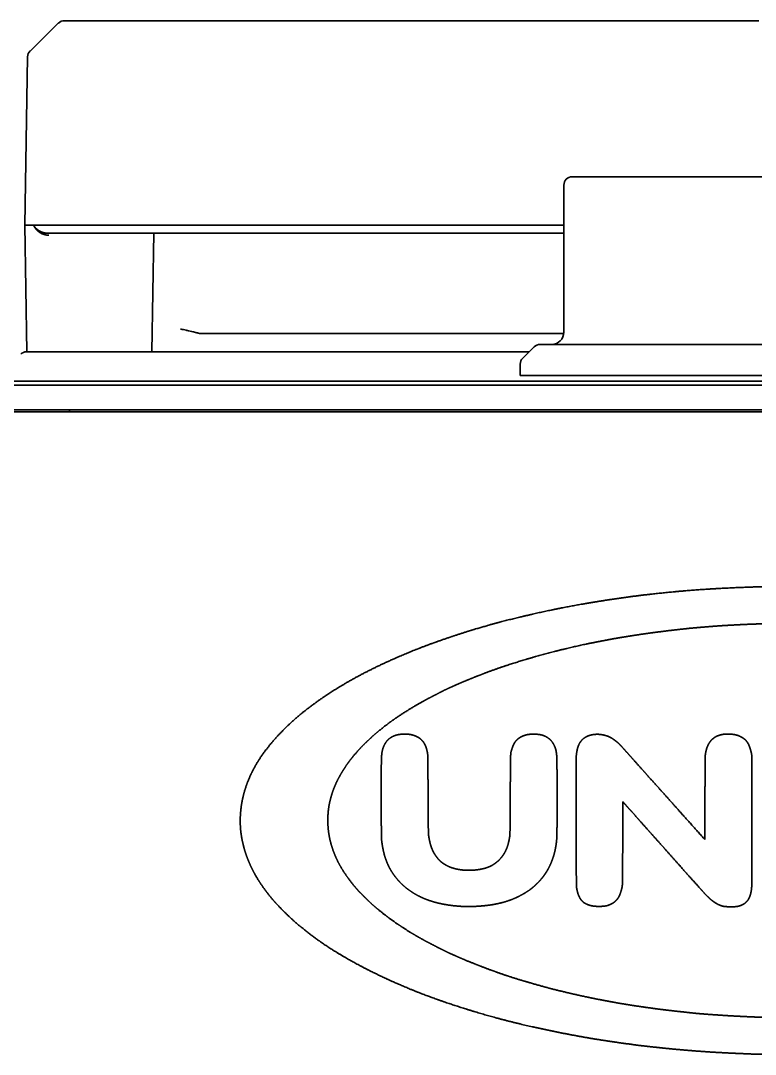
# Model space of a CAD drawing. Extents: x -760 to 4209, y 5795 to 10697.
# Drawn here: x 2185.5 to 2275.3, y 9090.6 to 9217 of the extents above; entities that cross this region are included whole.
import ezdxf

# ---------------------------------------------------------------- set-up
doc = ezdxf.new("R2010")
doc.units = 0
doc.header["$LTSCALE"] = 5
doc.layers.add('1', color=7, linetype='CONTINUOUS', true_color=0xffffff)

msp = doc.modelspace()

# ---------------------------------------------------------------- linework, layer by layer
at = {"layer": '1', "color": 7, "linetype": 'Continuous', "lineweight": 35}
for p, q in [((2190.12, 9216.72), (2186.63, 9213.29)), ((2233.27, 9217), (2190.82, 9217)), ((2275.73, 9217), (2233.27, 9217)), ((2186.33, 9212.59), (2185.97, 9192)), ((2252.89, 9197.9), (2257.98, 9197.9)), ((2252.89, 9197.9), (2257.98, 9197.9)), ((2257.98, 9197.9), (2267.96, 9197.9)), ((2257.98, 9197.9), (2267.96, 9197.9)), ((2267.96, 9197.9), (2270.97, 9197.9)), ((2267.96, 9197.9), (2270.97, 9197.9)), ((2270.97, 9197.9), (2321.14, 9197.9)), ((2270.97, 9197.9), (2321.14, 9197.9)), ((2251.89, 9196.9), (2251.89, 9178.9)), ((2251.89, 9196.9), (2251.89, 9178.9)), ((2185.97, 9192), (2251.89, 9192)), ((2185.97, 9192), (2186.24, 9176.5)), ((2251.89, 9191), (2188.79, 9191)), ((2201.77, 9191), (2201.51, 9176.5)), ((2207.3, 9178.75), (2251.88, 9178.75)), ((2207.3, 9178.75), (2251.88, 9178.75)), ((2296.05, 9177.4), (2248.97, 9177.4)), ((2296.05, 9177.4), (2248.97, 9177.4)), ((2233.27, 9176.5), (2186.19, 9176.5)), ((2233.27, 9176.5), (2186.19, 9176.5)), ((2247.66, 9176.5), (2233.27, 9176.5)), ((2247.66, 9176.5), (2233.27, 9176.5)), ((2248.26, 9177.11), (2246.85, 9175.69)), ((2248.26, 9177.11), (2246.85, 9175.69)), ((2246.55, 9174.99), (2246.55, 9173.6)), ((2246.55, 9174.99), (2246.55, 9173.6)), ((2344.8, 9173.6), (2246.55, 9173.6)), ((2344.8, 9173.6), (2246.55, 9173.6)), ((2090.06, 9172.9), (2470.05, 9172.9)), ((2457.01, 9172.4), (2103.1, 9172.4)), ((2457.01, 9169.4), (2103.1, 9169.4)), ((2456.55, 9169.15), (2103.55, 9169.15)), ((2191.45, 9169.15), (2191.45, 9169.4))]:
    msp.add_line(p, q, dxfattribs=at)
for centre, radius, start, end in [((2190.82, 9216), 1, 90, 134.5), ((2187.33, 9212.58), 1, 134.5, 179), ((2252.89, 9196.9), 1, 90, 180), ((2252.89, 9196.9), 1, 90, 180), ((2250.39, 9178.9), 1.5, 270, 0), ((2250.39, 9178.9), 1.5, 270, 0), ((2248.97, 9176.4), 1, 90, 135), ((2248.97, 9176.4), 1, 90, 135), ((2186.19, 9175.5), 1, 90, 135), ((2186.19, 9175.5), 1, 90, 135), ((2247.55, 9174.99), 1, 135, 180), ((2247.55, 9174.99), 1, 135, 180)]:
    msp.add_arc(centre, radius, start, end, dxfattribs=at)
for points, knots in [([(2187.06, 9191.98), (2187.06, 9191.98), (2187.07, 9191.97), (2187.07, 9191.95), (2187.08, 9191.94), (2187.09, 9191.92), (2187.1, 9191.91), (2187.11, 9191.89), (2187.12, 9191.88), (2187.13, 9191.86), (2187.14, 9191.85), (2187.15, 9191.83), (2187.16, 9191.82), (2187.17, 9191.8), (2187.18, 9191.79), (2187.19, 9191.78), (2187.2, 9191.76), (2187.21, 9191.75), (2187.22, 9191.73), (2187.24, 9191.72), (2187.25, 9191.71), (2187.26, 9191.69), (2187.27, 9191.68), (2187.28, 9191.67), (2187.29, 9191.66), (2187.31, 9191.64), (2187.32, 9191.63), (2187.33, 9191.62), (2187.34, 9191.61), (2187.35, 9191.59), (2187.36, 9191.58), (2187.38, 9191.57), (2187.39, 9191.56), (2187.4, 9191.55), (2187.41, 9191.54), (2187.43, 9191.53), (2187.44, 9191.52), (2187.45, 9191.51), (2187.46, 9191.49), (2187.48, 9191.48), (2187.49, 9191.47), (2187.5, 9191.46), (2187.51, 9191.45), (2187.53, 9191.44), (2187.54, 9191.43), (2187.55, 9191.43), (2187.56, 9191.42), (2187.58, 9191.41), (2187.59, 9191.4), (2187.6, 9191.39), (2187.61, 9191.38), (2187.63, 9191.37), (2187.64, 9191.36), (2187.65, 9191.36), (2187.66, 9191.35), (2187.67, 9191.34), (2187.69, 9191.33), (2187.7, 9191.32), (2187.71, 9191.32), (2187.72, 9191.31), (2187.74, 9191.3), (2187.75, 9191.3), (2187.76, 9191.29), (2187.77, 9191.28), (2187.78, 9191.27), (2187.79, 9191.27), (2187.81, 9191.26), (2187.83, 9191.25), (2187.85, 9191.24), (2187.89, 9191.22), (2187.93, 9191.2), (2187.96, 9191.18), (2188, 9191.17), (2188.04, 9191.15), (2188.08, 9191.14), (2188.11, 9191.12), (2188.15, 9191.11), (2188.19, 9191.1), (2188.23, 9191.09), (2188.27, 9191.07), (2188.3, 9191.06), (2188.34, 9191.06), (2188.38, 9191.05), (2188.42, 9191.04), (2188.46, 9191.03), (2188.49, 9191.03), (2188.53, 9191.02), (2188.57, 9191.02), (2188.61, 9191.01), (2188.64, 9191.01), (2188.68, 9191.01), (2188.72, 9191), (2188.75, 9191), (2188.78, 9191), (2188.79, 9191)], [0, 0, 0, 0, 0.011672, 0.023259, 0.03476, 0.046176, 0.057505, 0.068749, 0.079908, 0.09098, 0.101967, 0.112867, 0.123682, 0.134411, 0.145054, 0.155611, 0.166082, 0.176467, 0.186766, 0.196979, 0.207106, 0.217146, 0.227101, 0.23697, 0.246752, 0.256449, 0.266059, 0.275583, 0.285021, 0.294373, 0.303639, 0.312819, 0.321912, 0.33092, 0.339841, 0.348677, 0.357426, 0.36609, 0.374667, 0.383158, 0.391564, 0.399883, 0.408116, 0.416264, 0.424325, 0.4323, 0.44019, 0.447994, 0.455712, 0.463344, 0.47089, 0.478351, 0.485726, 0.493015, 0.500218, 0.507336, 0.514368, 0.521315, 0.528176, 0.534951, 0.541641, 0.548246, 0.554765, 0.561199, 0.567547, 0.573811, 0.579988, 0.586081, 0.604999, 0.623671, 0.642098, 0.660281, 0.67822, 0.695916, 0.713369, 0.73058, 0.74755, 0.76428, 0.780769, 0.79702, 0.813033, 0.828809, 0.844349, 0.859653, 0.874723, 0.88956, 0.904165, 0.918538, 0.932682, 0.946598, 0.960286, 0.973748, 0.986986, 1, 1, 1, 1]), ([(2188.92, 9190.76), (2188.91, 9190.76), (2188.9, 9190.76), (2188.88, 9190.76), (2188.86, 9190.76), (2188.84, 9190.76), (2188.82, 9190.76), (2188.8, 9190.76), (2188.78, 9190.76), (2188.76, 9190.77), (2188.74, 9190.77), (2188.72, 9190.77), (2188.7, 9190.77), (2188.68, 9190.77), (2188.66, 9190.78), (2188.64, 9190.78), (2188.62, 9190.78), (2188.6, 9190.79), (2188.58, 9190.79), (2188.56, 9190.79), (2188.54, 9190.8), (2188.52, 9190.8), (2188.5, 9190.81), (2188.48, 9190.81), (2188.46, 9190.82), (2188.44, 9190.82), (2188.42, 9190.83), (2188.4, 9190.83), (2188.38, 9190.84), (2188.36, 9190.84), (2188.3, 9190.86), (2188.22, 9190.89), (2188.09, 9190.94), (2187.97, 9191), (2187.89, 9191.05), (2187.83, 9191.09), (2187.81, 9191.1), (2187.78, 9191.12), (2187.75, 9191.14), (2187.73, 9191.16), (2187.7, 9191.18), (2187.68, 9191.2), (2187.65, 9191.22), (2187.62, 9191.24), (2187.6, 9191.26), (2187.57, 9191.28), (2187.55, 9191.3), (2187.52, 9191.33), (2187.5, 9191.35), (2187.47, 9191.37), (2187.45, 9191.4), (2187.42, 9191.42), (2187.4, 9191.45), (2187.37, 9191.48), (2187.35, 9191.5), (2187.33, 9191.53), (2187.3, 9191.56), (2187.28, 9191.59), (2187.26, 9191.62), (2187.24, 9191.65), (2187.22, 9191.68), (2187.2, 9191.71), (2187.18, 9191.74), (2187.16, 9191.78), (2187.14, 9191.81), (2187.12, 9191.84), (2187.1, 9191.88), (2187.09, 9191.91), (2187.07, 9191.95), (2187.06, 9191.97), (2187.06, 9191.98)], [0, 0, 0, 0, 0.006738, 0.013499, 0.020284, 0.027094, 0.03393, 0.04079, 0.047677, 0.05459, 0.061531, 0.068498, 0.075494, 0.082518, 0.08957, 0.096652, 0.103764, 0.110905, 0.118077, 0.12528, 0.132513, 0.139779, 0.147077, 0.154407, 0.16177, 0.169166, 0.176596, 0.184059, 0.191558, 0.19909, 0.206658, 0.25457, 0.305165, 0.358509, 0.414657, 0.427165, 0.439917, 0.452914, 0.466157, 0.479645, 0.49338, 0.50736, 0.521588, 0.536063, 0.550786, 0.565756, 0.580975, 0.596442, 0.612158, 0.628123, 0.644336, 0.6608, 0.677513, 0.694475, 0.711688, 0.729151, 0.746865, 0.764829, 0.783044, 0.80151, 0.820226, 0.839195, 0.858414, 0.877885, 0.897608, 0.917582, 0.937808, 0.958287, 0.979017, 1, 1, 1, 1]), ([(2205.01, 9179.28), (2205.01, 9179.28), (2205.02, 9179.28), (2205.04, 9179.28), (2205.06, 9179.27), (2205.12, 9179.26), (2205.16, 9179.25), (2205.25, 9179.23), (2205.31, 9179.22), (2205.49, 9179.18), (2205.61, 9179.16), (2205.78, 9179.12), (2205.84, 9179.11), (2205.92, 9179.09), (2205.95, 9179.08), (2206, 9179.07), (2206.03, 9179.06), (2206.16, 9179.03), (2206.37, 9178.99), (2206.56, 9178.94), (2206.67, 9178.92), (2206.69, 9178.91), (2206.73, 9178.9), (2206.75, 9178.89), (2206.81, 9178.88), (2206.85, 9178.87), (2206.97, 9178.84), (2207.03, 9178.82), (2207.16, 9178.79), (2207.21, 9178.77), (2207.26, 9178.76)], [0, 0, 0, 0, 0.007812, 0.007812, 0.015625, 0.03125, 0.0625, 0.0625, 0.125, 0.125, 0.25, 0.25, 0.3125, 0.3125, 0.34375, 0.34375, 0.375, 0.375, 0.5, 0.625, 0.625, 0.65625, 0.65625, 0.6875, 0.6875, 0.75, 0.75, 0.875, 0.875, 1, 1, 1, 1]), ([(2205.01, 9179.28), (2205.01, 9179.28), (2205.02, 9179.28), (2205.04, 9179.28), (2205.06, 9179.27), (2205.12, 9179.26), (2205.16, 9179.25), (2205.25, 9179.23), (2205.31, 9179.22), (2205.49, 9179.18), (2205.61, 9179.16), (2205.78, 9179.12), (2205.84, 9179.11), (2205.92, 9179.09), (2205.95, 9179.08), (2206, 9179.07), (2206.03, 9179.06), (2206.16, 9179.03), (2206.37, 9178.99), (2206.56, 9178.94), (2206.67, 9178.92), (2206.69, 9178.91), (2206.73, 9178.9), (2206.75, 9178.89), (2206.81, 9178.88), (2206.85, 9178.87), (2206.97, 9178.84), (2207.03, 9178.82), (2207.16, 9178.79), (2207.21, 9178.77), (2207.26, 9178.76)], [0, 0, 0, 0, 0.007812, 0.007812, 0.015625, 0.03125, 0.0625, 0.0625, 0.125, 0.125, 0.25, 0.25, 0.3125, 0.3125, 0.34375, 0.34375, 0.375, 0.375, 0.5, 0.625, 0.625, 0.65625, 0.65625, 0.6875, 0.6875, 0.75, 0.75, 0.875, 0.875, 1, 1, 1, 1])]:
    msp.add_open_spline(points, degree=3, knots=knots, dxfattribs=at)
msp.add_open_spline([(2207.26, 9178.76), (2207.28, 9178.76), (2207.29, 9178.75), (2207.3, 9178.75)], degree=3, dxfattribs=at)
msp.add_open_spline([(2207.26, 9178.76), (2207.28, 9178.76), (2207.29, 9178.75), (2207.3, 9178.75)], degree=3, dxfattribs=at)
for points, weights, knots in [([(2276.55, 9090.56), (2275.99, 9090.56), (2275.42, 9090.57), (2273.75, 9090.64), (2272.65, 9090.69), (2270.58, 9090.79), (2269.62, 9090.85), (2267.73, 9090.99), (2266.81, 9091.06), (2264.92, 9091.23), (2263.95, 9091.33), (2262.75, 9091.46), (2262.53, 9091.48), (2262.05, 9091.54), (2261.8, 9091.57), (2261.32, 9091.62), (2261.08, 9091.65), (2260.75, 9091.69), (2260.64, 9091.71), (2260.52, 9091.73), (2260.51, 9091.73), (2260.47, 9091.73), (2260.45, 9091.74), (2260.4, 9091.74), (2260.38, 9091.75), (2260.33, 9091.75), (2260.3, 9091.76), (2258.68, 9091.97), (2257.08, 9092.2), (2253.89, 9092.73), (2252.29, 9093.03), (2249.17, 9093.67), (2247.63, 9094.01), (2244.67, 9094.73), (2243.25, 9095.11), (2240.61, 9095.88), (2239.39, 9096.26), (2237.03, 9097.05), (2235.89, 9097.45), (2233.69, 9098.29), (2232.62, 9098.73), (2230.55, 9099.63), (2229.55, 9100.1), (2227.44, 9101.14), (2226.35, 9101.72), (2224.29, 9102.91), (2223.32, 9103.51), (2221.51, 9104.75), (2220.66, 9105.39), (2219.07, 9106.69), (2218.33, 9107.36), (2217.22, 9108.47), (2216.83, 9108.88), (2216.1, 9109.71), (2215.76, 9110.13), (2215.14, 9110.97), (2214.84, 9111.39), (2214.31, 9112.24), (2214.06, 9112.67), (2213.58, 9113.62), (2213.35, 9114.14), (2213.15, 9114.68), (2212.95, 9115.21), (2212.79, 9115.75), (2212.66, 9116.3), (2212.53, 9116.83), (2212.44, 9117.37), (2212.38, 9117.92), (2212.33, 9118.46), (2212.31, 9118.99), (2212.33, 9119.53), (2212.36, 9120.46), (2212.49, 9121.37), (2212.72, 9122.27), (2212.95, 9123.19), (2213.28, 9124.08), (2213.69, 9124.93), (2214.13, 9125.84), (2214.66, 9126.71), (2215.26, 9127.52), (2215.92, 9128.42), (2216.65, 9129.27), (2217.43, 9130.06), (2218.39, 9131.05), (2219.42, 9131.96), (2220.51, 9132.8), (2221.7, 9133.72), (2222.94, 9134.57), (2225.63, 9136.23), (2227.08, 9137.02), (2230.2, 9138.55), (2231.87, 9139.29), (2234.22, 9140.24), (2234.87, 9140.49), (2236.28, 9141), (2237.03, 9141.27), (2238.55, 9141.78), (2239.32, 9142.04), (2240.81, 9142.51), (2241.54, 9142.72), (2243.46, 9143.27), (2244.67, 9143.59), (2247.12, 9144.19), (2248.38, 9144.48), (2250.91, 9145.03), (2252.19, 9145.28), (2254.73, 9145.74), (2256, 9145.95), (2257.51, 9146.18), (2257.74, 9146.21), (2258.27, 9146.29), (2258.55, 9146.33), (2259.12, 9146.41), (2259.41, 9146.45), (2259.9, 9146.52), (2260.12, 9146.55), (2261.65, 9146.75), (2262.96, 9146.9), (2265.65, 9147.17), (2267.02, 9147.29), (2269.82, 9147.49), (2271.25, 9147.57), (2274.17, 9147.7), (2275.66, 9147.75), (2277.55, 9147.79), (2277.94, 9147.8), (2279.23, 9147.79), (2280.13, 9147.79), (2281.93, 9147.78), (2282.84, 9147.77), (2284.12, 9147.76), (2284.51, 9147.75), (2284.89, 9147.74)], [1, 0.999905186091, 0.999905186091, 0.999986363867, 0.999986363867, 0.999969739759, 0.999969739759, 0.999966279731, 0.999966279731, 0.999975826353, 0.999975826353, 0.999996155739, 0.999996155739, 0.999998205869, 0.999998205869, 0.999998946239, 0.999998946239, 0.99992232094, 0.99992232094, 0.99998644051, 0.99998644051, 0.999998669333, 0.999998669333, 0.999998671996, 0.999998671996, 0.999998377857, 0.999998377857, 0.99988678798, 0.99988678798, 0.999888623171, 0.999888623171, 0.999882547686, 0.999882547686, 0.999826377619, 0.999826377619, 0.999889450185, 0.999889450185, 0.9998441236, 0.9998441236, 0.999827774308, 0.999827774308, 0.999784303699, 0.999784303699, 0.999690719992, 0.999690719992, 0.999487199666, 0.999487199666, 0.999401467649, 0.999401467649, 0.999149785694, 0.999149785694, 0.999649653489, 0.999649653489, 0.999509479383, 0.999509479383, 0.999458587901, 0.999458587901, 0.999327018804, 0.999327018804, 0.998855002125, 0.998855002125, 1, 0.998694858525, 0.998694858525, 1, 0.998632313783, 0.998632313783, 1, 0.998440754784, 0.998440754784, 1, 0.996138893737, 0.996138893737, 1, 0.996625979108, 0.996625979108, 1, 0.997121738541, 0.997121738541, 1, 0.99839638514, 0.99839638514, 1, 0.998406523613, 0.998406523613, 1, 0.999064041454, 0.999064041454, 0.999231546884, 0.999231546884, 0.999571682335, 0.999571682335, 0.999910046341, 0.999910046341, 0.999955749307, 0.999955749307, 0.999956939405, 0.999956939405, 0.999934501776, 0.999934501776, 0.999901485658, 0.999901485658, 0.999919445495, 0.999919445495, 0.999921074491, 0.999921074491, 0.999915629306, 0.999915629306, 0.999997605871, 0.999997605871, 0.999999289467, 0.999999289467, 0.999999295295, 0.999999295295, 0.999996409502, 0.999996409502, 0.999919383307, 0.999919383307, 0.999935618308, 0.999935618308, 0.99994054174, 0.99994054174, 0.999953588282, 0.999953588282, 0.999948616295, 0.999948616295, 0.999999387088, 0.999999387088, 0.999999406815, 0.999999406815, 0.999945354768, 0.999945354768, 1], [0, 0, 0, 0, 0.01081, 0.01081, 0.031928, 0.031928, 0.050406, 0.050406, 0.068099, 0.068099, 0.086802, 0.086802, 0.091086, 0.091086, 0.095952, 0.095952, 0.100439, 0.100439, 0.102444, 0.102444, 0.102732, 0.102732, 0.103164, 0.103164, 0.103646, 0.103646, 0.104112, 0.104112, 0.135016, 0.135016, 0.166001, 0.166001, 0.196078, 0.196078, 0.224252, 0.224252, 0.248696, 0.248696, 0.271775, 0.271775, 0.293764, 0.293764, 0.314938, 0.314938, 0.338616, 0.338616, 0.360367, 0.360367, 0.380564, 0.380564, 0.399598, 0.399598, 0.410418, 0.410418, 0.420643, 0.420643, 0.430389, 0.430389, 0.439782, 0.439782, 0.450706, 0.450706, 0.450706, 0.46138, 0.46138, 0.46138, 0.471802, 0.471802, 0.471802, 0.481983, 0.481983, 0.481983, 0.49943, 0.49943, 0.49943, 0.51721, 0.51721, 0.51721, 0.536181, 0.536181, 0.536181, 0.557055, 0.557055, 0.557055, 0.582754, 0.582754, 0.582754, 0.610808, 0.610808, 0.64164, 0.64164, 0.675617, 0.675617, 0.688756, 0.688756, 0.703551, 0.703551, 0.718651, 0.718651, 0.732729, 0.732729, 0.755914, 0.755914, 0.779888, 0.779888, 0.804122, 0.804122, 0.828088, 0.828088, 0.8325, 0.8325, 0.837918, 0.837918, 0.843229, 0.843229, 0.847252, 0.847252, 0.871932, 0.871932, 0.897554, 0.897554, 0.924207, 0.924207, 0.951981, 0.951981, 0.959276, 0.959276, 0.976054, 0.976054, 0.992847, 0.992847, 1, 1, 1, 1]), ([(2281.9, 9095.07), (2281.03, 9095.06), (2280.15, 9095.06), (2278.41, 9095.07), (2277.53, 9095.08), (2276.18, 9095.09), (2275.7, 9095.1), (2274.4, 9095.16), (2273.59, 9095.2), (2272.01, 9095.28), (2271.24, 9095.33), (2269.8, 9095.43), (2269.12, 9095.48), (2267.92, 9095.58), (2267.39, 9095.64), (2266.79, 9095.71), (2266.71, 9095.72), (2266.53, 9095.74), (2266.42, 9095.75), (2266.2, 9095.77), (2266.08, 9095.79), (2265.84, 9095.81), (2265.73, 9095.82), (2265.49, 9095.85), (2265.36, 9095.86), (2265.08, 9095.9), (2264.92, 9095.92), (2264.59, 9095.95), (2264.43, 9095.97), (2264.12, 9096.01), (2263.98, 9096.03), (2263.36, 9096.1), (2262.87, 9096.17), (2261.86, 9096.31), (2261.33, 9096.39), (2260.29, 9096.54), (2259.78, 9096.62), (2258.89, 9096.77), (2258.5, 9096.83), (2258.08, 9096.91), (2258.05, 9096.92), (2257.98, 9096.93), (2257.94, 9096.94), (2257.87, 9096.95), (2257.84, 9096.96), (2257.78, 9096.97), (2257.76, 9096.97), (2257.71, 9096.98), (2257.67, 9096.98), (2257.61, 9097), (2257.57, 9097), (2257.49, 9097.02), (2257.45, 9097.03), (2257.29, 9097.06), (2257.18, 9097.08), (2256.11, 9097.28), (2255.16, 9097.47), (2253.34, 9097.86), (2252.49, 9098.06), (2250.79, 9098.47), (2249.94, 9098.69), (2248.18, 9099.18), (2247.26, 9099.45), (2245.78, 9099.9), (2245.22, 9100.08), (2244.03, 9100.48), (2243.4, 9100.71), (2242.14, 9101.17), (2241.51, 9101.42), (2240.32, 9101.89), (2239.77, 9102.11), (2239.13, 9102.4), (2239.03, 9102.44), (2238.84, 9102.52), (2238.74, 9102.57), (2238.55, 9102.65), (2238.47, 9102.68), (2238.33, 9102.74), (2238.28, 9102.77), (2238.05, 9102.86), (2237.87, 9102.94), (2237.32, 9103.22), (2236.95, 9103.4), (2236.19, 9103.78), (2235.82, 9103.98), (2235.2, 9104.3), (2234.96, 9104.43), (2234.15, 9104.87), (2233.59, 9105.2), (2232.52, 9105.85), (2232.02, 9106.18), (2231.04, 9106.85), (2230.57, 9107.19), (2229.66, 9107.89), (2229.21, 9108.25), (2228.6, 9108.77), (2228.42, 9108.93), (2228.02, 9109.31), (2227.8, 9109.53), (2227.35, 9109.97), (2227.13, 9110.19), (2226.76, 9110.57), (2226.62, 9110.73), (2225.92, 9111.54), (2225.41, 9112.22), (2224.95, 9112.94), (2224.53, 9113.58), (2224.17, 9114.27), (2223.88, 9114.98), (2223.6, 9115.65), (2223.39, 9116.34), (2223.24, 9117.05), (2223.1, 9117.75), (2223.03, 9118.46), (2223.03, 9119.17), (2223.03, 9119.57), (2223.05, 9119.96), (2223.09, 9120.36), (2223.13, 9120.75), (2223.2, 9121.14), (2223.29, 9121.52), (2223.38, 9121.91), (2223.49, 9122.3), (2223.76, 9123.08), (2223.92, 9123.47), (2224.2, 9124.07), (2224.31, 9124.28), (2224.57, 9124.75), (2224.71, 9125), (2225.03, 9125.5), (2225.19, 9125.75), (2225.51, 9126.22), (2225.67, 9126.43), (2226.33, 9127.28), (2226.86, 9127.87), (2227.42, 9128.44), (2228.03, 9129.04), (2228.66, 9129.62), (2230.04, 9130.75), (2230.77, 9131.3), (2232.34, 9132.36), (2233.18, 9132.88), (2234.34, 9133.56), (2234.66, 9133.73), (2235.35, 9134.1), (2235.72, 9134.3), (2236.45, 9134.67), (2236.8, 9134.86), (2237.44, 9135.17), (2237.73, 9135.31), (2238.07, 9135.46), (2238.13, 9135.49), (2238.23, 9135.53), (2238.29, 9135.56), (2238.38, 9135.6), (2238.43, 9135.62), (2238.5, 9135.66), (2238.53, 9135.67), (2238.78, 9135.78), (2239, 9135.88), (2239.58, 9136.13), (2239.93, 9136.27), (2240.66, 9136.57), (2241.03, 9136.72), (2241.69, 9136.98), (2241.99, 9137.1), (2243.4, 9137.63), (2244.53, 9138.02), (2246.87, 9138.76), (2248.09, 9139.12), (2250.56, 9139.8), (2251.82, 9140.11), (2254.34, 9140.69), (2255.6, 9140.95), (2256.99, 9141.21), (2257.11, 9141.23), (2257.29, 9141.27), (2257.35, 9141.28), (2257.44, 9141.3), (2257.47, 9141.3), (2257.54, 9141.31), (2257.57, 9141.32), (2257.62, 9141.33), (2257.63, 9141.33), (2257.66, 9141.34), (2257.68, 9141.34), (2257.72, 9141.35), (2257.74, 9141.35), (2257.77, 9141.36), (2257.79, 9141.36), (2257.83, 9141.37), (2257.84, 9141.37), (2257.88, 9141.37), (2257.89, 9141.38), (2257.93, 9141.38), (2257.94, 9141.39), (2257.96, 9141.39), (2257.97, 9141.39), (2257.99, 9141.4), (2258, 9141.4), (2258.03, 9141.41), (2258.04, 9141.41), (2258.08, 9141.42), (2258.1, 9141.42), (2258.14, 9141.43), (2258.15, 9141.43), (2258.19, 9141.43), (2258.21, 9141.44), (2258.25, 9141.44), (2258.28, 9141.45), (2258.32, 9141.45), (2258.34, 9141.46), (2258.37, 9141.46), (2258.38, 9141.46), (2258.49, 9141.49), (2258.58, 9141.5), (2258.9, 9141.56), (2259.14, 9141.59), (2259.61, 9141.67), (2259.86, 9141.71), (2260.3, 9141.78), (2260.5, 9141.81), (2261.15, 9141.91), (2261.61, 9141.98), (2262.53, 9142.11), (2262.99, 9142.17), (2263.96, 9142.29), (2264.46, 9142.36), (2265.54, 9142.48), (2266.12, 9142.55), (2266.73, 9142.61), (2266.75, 9142.62), (2266.8, 9142.62), (2266.83, 9142.62), (2266.88, 9142.63), (2266.91, 9142.63), (2266.95, 9142.64), (2266.96, 9142.64), (2267.11, 9142.66), (2267.23, 9142.67), (2267.61, 9142.7), (2267.87, 9142.73), (2268.4, 9142.77), (2268.67, 9142.8), (2269.2, 9142.84), (2269.45, 9142.86), (2270.29, 9142.93), (2270.89, 9142.97), (2272.13, 9143.05), (2272.77, 9143.08), (2274.08, 9143.15), (2274.74, 9143.18), (2276.1, 9143.22), (2276.78, 9143.24), (2277.46, 9143.26)], [1, 0.999996474841, 0.999996474841, 0.999996870642, 0.999996870642, 0.999916391162, 0.999916391162, 0.999987911948, 0.999987911948, 0.999982633718, 0.999982633718, 0.999979344192, 0.999979344192, 0.999913816771, 0.999913816771, 0.999998612801, 0.999998612801, 0.999999845867, 0.999999845867, 0.999999847675, 0.999999847675, 0.999999801339, 0.999999801339, 0.999997423872, 0.999997423872, 0.999999331648, 0.999999331648, 0.999999341055, 0.999999341055, 0.99999851878, 0.99999851878, 0.999981539134, 0.999981539134, 0.999990258459, 0.999990258459, 0.999990070153, 0.999990070153, 0.999951214584, 0.999951214584, 0.999999399679, 0.999999399679, 0.999999472479, 0.999999472479, 0.999999477499, 0.999999477499, 0.999993733064, 0.999993733064, 0.999995431748, 0.999995431748, 0.999993761937, 0.999993761937, 0.999998664, 0.999998664, 0.999999984448, 0.999999984448, 0.99995963855, 0.99995963855, 0.999925204063, 0.999925204063, 0.99992406138, 0.99992406138, 0.999956315863, 0.999956315863, 0.999890757346, 0.999890757346, 0.999951873652, 0.999951873652, 0.999952097673, 0.999952097673, 0.999898994831, 0.999898994831, 0.999999783455, 0.999999783455, 0.999999786667, 0.999999786667, 0.999999795115, 0.999999795115, 0.999996751047, 0.999996751047, 0.999711314976, 0.999711314976, 0.999995665602, 0.999995665602, 0.999993434751, 0.999993434751, 0.999919092776, 0.999919092776, 0.999858479277, 0.999858479277, 0.999784845903, 0.999784845903, 0.999763727251, 0.999763727251, 0.999745171011, 0.999745171011, 0.999785218272, 0.999785218272, 0.99996061553, 0.99996061553, 0.999961709258, 0.999961709258, 0.999702421788, 0.999702421788, 0.998496328085, 0.998496328085, 1, 0.997320017732, 0.997320017732, 1, 0.99689389855, 0.99689389855, 1, 0.996599736055, 0.996599736055, 1, 0.998978910759, 0.998978910759, 1, 0.998917803075, 0.998917803075, 1, 0.998965006188, 0.998965006188, 0.999221536237, 0.999221536237, 0.999491320412, 0.999491320412, 0.999823413949, 0.999823413949, 0.999828410052, 0.999828410052, 0.999690638787, 0.999690638787, 0.998762036849, 0.998762036849, 1, 0.999199298239, 0.999199298239, 0.999304321694, 0.999304321694, 0.999529313866, 0.999529313866, 0.999944136035, 0.999944136035, 0.999974140214, 0.999974140214, 0.999973751225, 0.999973751225, 0.999891480188, 0.999891480188, 0.999999914655, 0.999999914655, 0.999999903519, 0.999999903519, 0.999999912619, 0.999999912619, 0.999997953175, 0.999997953175, 0.999904713322, 0.999904713322, 0.999992422102, 0.999992422102, 0.999991593225, 0.999991593225, 0.99996709278, 0.99996709278, 0.999790297301, 0.999790297301, 0.999854078046, 0.999854078046, 0.999860259122, 0.999860259122, 0.999852062875, 0.999852062875, 0.999999994708, 0.999999994708, 0.999999618367, 0.999999618367, 0.999998121377, 0.999998121377, 0.999996259177, 0.999996259177, 0.999977881262, 0.999977881262, 0.999995593183, 0.999995593183, 0.999995680014, 0.999995680014, 0.999992068419, 0.999992068419, 0.999974596184, 0.999974596184, 0.99997630088, 0.99997630088, 0.999976826321, 0.999976826321, 0.999684395031, 0.999684395031, 0.999513407712, 0.999513407712, 0.999974222353, 0.999974222353, 0.99997255474, 0.99997255474, 0.999973999099, 0.999973999099, 0.999987564228, 0.999987564228, 0.999991819345, 0.999991819345, 0.99999165338, 0.99999165338, 0.999943790304, 0.999943790304, 0.999914800063, 0.999914800063, 0.999999363359, 0.999999363359, 0.999998639868, 0.999998639868, 0.999995232176, 0.999995232176, 0.999987203317, 0.999987203317, 0.999987807343, 0.999987807343, 0.99998996801, 0.99998996801, 0.999995761228, 0.999995761228, 0.9999998677, 0.9999998677, 0.999999910559, 0.999999910559, 0.999999909172, 0.999999909172, 0.999999357819, 0.999999357819, 0.999956498827, 0.999956498827, 0.999999034399, 0.999999034399, 0.999998593696, 0.999998593696, 0.999997188934, 0.999997188934, 0.999977389818, 0.999977389818, 0.999984604972, 0.999984604972, 0.99998577781, 0.99998577781, 0.999987645533, 0.999987645533, 1], [0, 0, 0, 0, 0.01968, 0.01968, 0.039248, 0.039248, 0.05007, 0.05007, 0.068412, 0.068412, 0.085679, 0.085679, 0.100901, 0.100901, 0.112847, 0.112847, 0.114509, 0.114509, 0.116943, 0.116943, 0.119639, 0.119639, 0.12222, 0.12222, 0.125085, 0.125085, 0.128685, 0.128685, 0.132397, 0.132397, 0.135638, 0.135638, 0.146542, 0.146542, 0.158676, 0.158676, 0.170181, 0.170181, 0.178953, 0.178953, 0.179776, 0.179776, 0.180617, 0.180617, 0.181363, 0.181363, 0.181846, 0.181846, 0.182626, 0.182626, 0.183366, 0.183366, 0.184456, 0.184456, 0.186979, 0.186979, 0.208869, 0.208869, 0.228613, 0.228613, 0.248241, 0.248241, 0.26977, 0.26977, 0.28294, 0.28294, 0.29805, 0.29805, 0.313234, 0.313234, 0.326635, 0.326635, 0.329035, 0.329035, 0.331442, 0.331442, 0.333546, 0.333546, 0.334837, 0.334837, 0.33916, 0.33916, 0.348618, 0.348618, 0.358154, 0.358154, 0.364294, 0.364294, 0.378877, 0.378877, 0.392477, 0.392477, 0.405507, 0.405507, 0.418377, 0.418377, 0.423687, 0.423687, 0.430783, 0.430783, 0.43779, 0.43779, 0.442709, 0.442709, 0.461835, 0.461835, 0.461835, 0.479235, 0.479235, 0.479235, 0.49562, 0.49562, 0.49562, 0.511812, 0.511812, 0.511812, 0.520861, 0.520861, 0.520861, 0.529833, 0.529833, 0.529833, 0.538997, 0.538997, 0.548616, 0.548616, 0.554162, 0.554162, 0.56079, 0.56079, 0.567622, 0.567622, 0.573815, 0.573815, 0.592067, 0.592067, 0.592067, 0.611717, 0.611717, 0.632801, 0.632801, 0.655318, 0.655318, 0.663714, 0.663714, 0.673268, 0.673268, 0.682477, 0.682477, 0.689716, 0.689716, 0.691078, 0.691078, 0.692414, 0.692414, 0.693564, 0.693564, 0.694216, 0.694216, 0.69986, 0.69986, 0.708659, 0.708659, 0.717816, 0.717816, 0.725083, 0.725083, 0.752495, 0.752495, 0.781621, 0.781621, 0.811464, 0.811464, 0.84103, 0.84103, 0.843903, 0.843903, 0.845197, 0.845197, 0.84602, 0.84602, 0.846754, 0.846754, 0.847078, 0.847078, 0.847506, 0.847506, 0.847958, 0.847958, 0.848366, 0.848366, 0.848755, 0.848755, 0.849149, 0.849149, 0.849495, 0.849495, 0.849714, 0.849714, 0.84994, 0.84994, 0.850322, 0.850322, 0.850762, 0.850762, 0.851205, 0.851205, 0.851668, 0.851668, 0.852164, 0.852164, 0.852621, 0.852621, 0.85295, 0.85295, 0.85508, 0.85508, 0.860512, 0.860512, 0.866198, 0.866198, 0.870797, 0.870797, 0.88144, 0.88144, 0.892168, 0.892168, 0.903818, 0.903818, 0.917279, 0.917279, 0.917848, 0.917848, 0.918456, 0.918456, 0.919014, 0.919014, 0.919412, 0.919412, 0.922324, 0.922324, 0.928186, 0.928186, 0.934592, 0.934592, 0.940297, 0.940297, 0.954125, 0.954125, 0.96887, 0.96887, 0.984253, 0.984253, 1, 1, 1, 1]), ([(2233, 9129.7), (2232.95, 9129.71), (2232.91, 9129.71), (2232.81, 9129.72), (2232.76, 9129.72), (2232.65, 9129.73), (2232.59, 9129.73), (2232.48, 9129.74), (2232.43, 9129.74), (2232.05, 9129.73), (2231.72, 9129.69), (2231.4, 9129.61), (2231.13, 9129.53), (2230.87, 9129.41), (2230.64, 9129.25), (2230.41, 9129.08), (2230.22, 9128.88), (2230.08, 9128.65), (2229.92, 9128.39), (2229.8, 9128.11), (2229.72, 9127.82), (2229.68, 9127.66), (2229.65, 9127.5), (2229.63, 9127.34), (2229.61, 9127.13), (2229.59, 9126.92), (2229.58, 9126.33), (2229.57, 9125.95), (2229.57, 9124.4), (2229.57, 9123.24), (2229.57, 9121.06), (2229.57, 9120.05), (2229.57, 9118.6), (2229.58, 9118.17), (2229.58, 9117.49), (2229.59, 9117.25), (2229.6, 9116.85), (2229.61, 9116.7), (2229.7, 9116.06), (2229.79, 9115.57), (2229.91, 9115.09), (2230.02, 9114.65), (2230.17, 9114.23), (2230.36, 9113.81), (2230.53, 9113.41), (2230.75, 9113.03), (2230.99, 9112.67), (2231.24, 9112.31), (2231.52, 9111.96), (2231.82, 9111.64), (2232.22, 9111.22), (2232.65, 9110.85), (2233.13, 9110.53), (2233.62, 9110.19), (2234.14, 9109.91), (2234.68, 9109.67), (2235.27, 9109.42), (2235.87, 9109.22), (2236.49, 9109.07), (2237.18, 9108.91), (2237.87, 9108.79), (2238.57, 9108.72), (2239.07, 9108.67), (2239.57, 9108.64), (2240.6, 9108.63), (2241.11, 9108.65), (2242.13, 9108.73), (2242.64, 9108.78), (2243.6, 9108.94), (2244.06, 9109.04), (2244.84, 9109.25), (2245.15, 9109.36), (2245.76, 9109.59), (2246.07, 9109.73), (2246.66, 9110.02), (2246.95, 9110.18), (2247.48, 9110.51), (2247.73, 9110.68), (2247.97, 9110.87), (2248.34, 9111.17), (2248.69, 9111.51), (2249.01, 9111.87), (2249.32, 9112.22), (2249.6, 9112.61), (2249.85, 9113.02), (2250.09, 9113.43), (2250.3, 9113.86), (2250.46, 9114.32), (2250.64, 9114.78), (2250.77, 9115.26), (2250.86, 9115.75), (2250.91, 9116), (2250.95, 9116.25), (2251.01, 9116.76), (2251.03, 9117.02), (2251.05, 9117.69), (2251.05, 9118.1), (2251.06, 9119.69), (2251.06, 9120.87), (2251.06, 9123.23), (2251.06, 9124.41), (2251.05, 9125.59)], [1, 0.999740692028, 0.999740692028, 0.99994054174, 0.99994054174, 0.999941658253, 0.999941658253, 0.999882772802, 0.999882772802, 0.995038959158, 0.995038959158, 1, 0.988623127213, 0.988623127213, 1, 0.987426492066, 0.987426492066, 1, 0.992701102712, 0.992701102712, 1, 0.997897735709, 0.997897735709, 1, 0.999507022572, 0.999507022572, 0.99995126296, 0.99995126296, 0.999999839455, 0.999999839455, 0.999999905659, 0.999999905659, 0.999991275572, 0.999991275572, 0.99995703028, 0.99995703028, 0.999316139717, 0.999316139717, 0.998643377197, 0.998643377197, 1, 0.997669408841, 0.997669408841, 1, 0.997435912376, 0.997435912376, 1, 0.997725885915, 0.997725885915, 1, 0.996300910962, 0.996300910962, 1, 0.99695173005, 0.99695173005, 1, 0.997421199403, 0.997421199403, 1, 0.998564381336, 0.998564381336, 1, 0.999301519117, 0.999301519117, 0.999401693473, 0.999401693473, 0.99937999276, 0.99937999276, 0.999060084914, 0.999060084914, 0.99919124753, 0.99919124753, 0.99927225055, 0.99927225055, 0.999239585195, 0.999239585195, 0.998845147465, 0.998845147465, 1, 0.997388354092, 0.997388354092, 1, 0.997163452793, 0.997163452793, 1, 0.99723545232, 0.99723545232, 1, 0.997749551578, 0.997749551578, 1, 0.999476217874, 0.999476217874, 0.999466773328, 0.999466773328, 0.999931897333, 0.999931897333, 0.999999697899, 0.999999697899, 0.999999774772, 0.999999774772, 1], [0, 0, 0, 0, 0.002267, 0.002267, 0.005179, 0.005179, 0.008223, 0.008223, 0.010931, 0.010931, 0.028198, 0.028198, 0.028198, 0.04334, 0.04334, 0.04334, 0.058139, 0.058139, 0.058139, 0.074513, 0.074513, 0.074513, 0.083485, 0.083485, 0.083485, 0.094976, 0.094976, 0.115763, 0.115763, 0.179615, 0.179615, 0.235034, 0.235034, 0.258608, 0.258608, 0.272142, 0.272142, 0.280442, 0.280442, 0.307552, 0.307552, 0.307552, 0.332363, 0.332363, 0.332363, 0.356261, 0.356261, 0.356261, 0.380702, 0.380702, 0.380702, 0.412439, 0.412439, 0.412439, 0.445328, 0.445328, 0.445328, 0.480795, 0.480795, 0.480795, 0.519992, 0.519992, 0.519992, 0.548133, 0.548133, 0.577028, 0.577028, 0.605354, 0.605354, 0.6318, 0.6318, 0.650154, 0.650154, 0.668848, 0.668848, 0.687098, 0.687098, 0.704134, 0.704134, 0.704134, 0.731214, 0.731214, 0.731214, 0.757996, 0.757996, 0.757996, 0.785161, 0.785161, 0.785161, 0.813345, 0.813345, 0.813345, 0.827899, 0.827899, 0.842417, 0.842417, 0.865824, 0.865824, 0.933006, 0.933006, 1, 1, 1, 1]), ([(2251.05, 9125.59), (2251.05, 9125.97), (2251.05, 9126.35), (2251.03, 9126.95), (2251.01, 9127.16), (2250.99, 9127.38), (2250.96, 9127.56), (2250.93, 9127.73), (2250.88, 9127.91), (2250.79, 9128.2), (2250.66, 9128.48), (2250.49, 9128.73), (2250.33, 9128.96), (2250.12, 9129.16), (2249.88, 9129.31), (2249.63, 9129.48), (2249.35, 9129.59), (2249.05, 9129.65), (2248.71, 9129.71), (2248.36, 9129.74), (2248.02, 9129.73), (2247.81, 9129.72), (2247.61, 9129.7), (2247.41, 9129.66), (2247.23, 9129.62), (2247.06, 9129.57), (2246.89, 9129.5), (2246.73, 9129.44), (2246.58, 9129.36), (2246.44, 9129.26), (2246.3, 9129.17), (2246.18, 9129.06), (2246.06, 9128.93), (2245.99, 9128.86), (2245.93, 9128.77), (2245.87, 9128.68), (2245.81, 9128.58), (2245.75, 9128.47), (2245.7, 9128.36), (2245.65, 9128.23), (2245.6, 9128.1), (2245.51, 9127.83), (2245.47, 9127.69), (2245.43, 9127.55), (2245.41, 9127.44), (2245.39, 9127.33), (2245.39, 9127.23), (2245.38, 9127.03), (2245.37, 9126.83), (2245.36, 9126.26), (2245.36, 9125.89), (2245.35, 9124.47), (2245.34, 9123.42), (2245.34, 9121.43), (2245.33, 9120.5), (2245.32, 9119.13), (2245.32, 9118.69), (2245.31, 9118), (2245.3, 9117.75), (2245.29, 9117.37), (2245.28, 9117.26), (2245.26, 9117.14), (2245.21, 9116.85), (2245.15, 9116.57), (2245.08, 9116.28), (2245.01, 9116.04), (2244.93, 9115.8), (2244.82, 9115.57), (2244.73, 9115.35), (2244.61, 9115.15), (2244.48, 9114.95), (2244.35, 9114.76), (2244.2, 9114.57), (2244.04, 9114.4), (2243.85, 9114.2), (2243.64, 9114.03), (2243.41, 9113.87), (2243.19, 9113.71), (2242.95, 9113.58), (2242.7, 9113.48), (2242.42, 9113.37), (2242.14, 9113.28), (2241.85, 9113.23), (2241.52, 9113.16), (2241.18, 9113.11), (2240.85, 9113.09), (2240.56, 9113.07), (2240.28, 9113.06), (2239.99, 9113.07), (2239.71, 9113.08), (2239.43, 9113.11), (2239.16, 9113.15), (2238.9, 9113.19), (2238.64, 9113.25), (2238.39, 9113.32), (2238.16, 9113.39), (2237.93, 9113.47), (2237.72, 9113.58), (2237.58, 9113.64), (2237.44, 9113.72), (2237.31, 9113.8), (2237.19, 9113.87), (2237.07, 9113.96), (2236.95, 9114.05), (2236.84, 9114.14), (2236.73, 9114.24), (2236.63, 9114.34), (2236.53, 9114.45), (2236.44, 9114.56), (2236.35, 9114.68), (2236.22, 9114.85), (2236.1, 9115.03), (2235.99, 9115.22), (2235.89, 9115.41), (2235.8, 9115.6), (2235.72, 9115.8), (2235.64, 9116.02), (2235.57, 9116.24), (2235.52, 9116.46), (2235.46, 9116.72), (2235.41, 9116.97), (2235.37, 9117.23), (2235.35, 9117.35), (2235.34, 9117.47), (2235.33, 9117.85), (2235.32, 9118.12), (2235.31, 9118.83), (2235.31, 9119.27), (2235.3, 9120.61), (2235.29, 9121.51), (2235.28, 9123.46), (2235.28, 9124.51), (2235.27, 9125.92), (2235.27, 9126.28), (2235.26, 9126.84), (2235.25, 9127.04), (2235.24, 9127.23), (2235.23, 9127.34), (2235.22, 9127.45), (2235.19, 9127.56), (2235.15, 9127.76), (2235.09, 9127.96), (2235.03, 9128.15), (2234.97, 9128.31), (2234.89, 9128.47), (2234.81, 9128.61), (2234.73, 9128.75), (2234.63, 9128.87), (2234.52, 9128.99), (2234.42, 9129.1), (2234.3, 9129.2), (2234.17, 9129.28), (2234.09, 9129.34), (2234, 9129.38), (2233.92, 9129.42), (2233.82, 9129.47), (2233.72, 9129.51), (2233.52, 9129.58), (2233.41, 9129.62), (2233.2, 9129.67), (2233.1, 9129.69), (2233, 9129.7)], [1, 0.999930441324, 0.999930441324, 0.999288776376, 0.999288776376, 1, 0.997941138399, 0.997941138399, 1, 0.991278081535, 0.991278081535, 1, 0.986709654601, 0.986709654601, 1, 0.98865277637, 0.98865277637, 1, 0.995256850009, 0.995256850009, 1, 0.99825618852, 0.99825618852, 1, 0.996679488452, 0.996679488452, 1, 0.996090307454, 0.996090307454, 1, 0.995856040923, 0.995856040923, 1, 0.9967362549, 0.9967362549, 1, 0.998765523523, 0.998765523523, 1, 0.998993014338, 0.998993014338, 0.999355916275, 0.999355916275, 1, 0.997399286346, 0.997399286346, 1, 0.999910811245, 0.999910811245, 0.999986423497, 0.999986423497, 0.999999938939, 0.999999938939, 0.999999879199, 0.999999879199, 0.99999261162, 0.99999261162, 0.999979407118, 0.999979407118, 0.998604287021, 0.998604287021, 1, 0.999117941985, 0.999117941985, 1, 0.997974146637, 0.997974146637, 1, 0.997540130521, 0.997540130521, 1, 0.997546522857, 0.997546522857, 1, 0.996465093433, 0.996465093433, 1, 0.996269513401, 0.996269513401, 1, 0.996925625914, 0.996925625914, 1, 0.998668905462, 0.998668905462, 1, 0.998998715964, 0.998998715964, 1, 0.998860147281, 0.998860147281, 1, 0.998731504119, 0.998731504119, 1, 0.997716979542, 0.997716979542, 1, 0.99906531143, 0.99906531143, 1, 0.998654649566, 0.998654649566, 1, 0.998603080772, 0.998603080772, 1, 0.998840754097, 0.998840754097, 1, 0.998365497949, 0.998365497949, 1, 0.998360461555, 0.998360461555, 1, 0.998618978565, 0.998618978565, 1, 0.999358549115, 0.999358549115, 1, 0.998783366041, 0.998783366041, 0.99998360147, 0.99998360147, 0.999993256033, 0.999993256033, 0.999999860032, 0.999999860032, 0.999999937792, 0.999999937792, 0.999985908148, 0.999985908148, 0.999901348094, 0.999901348094, 1, 0.997712574946, 0.997712574946, 1, 0.998776438194, 0.998776438194, 1, 0.996717957952, 0.996717957952, 1, 0.995773364061, 0.995773364061, 1, 0.995742526635, 0.995742526635, 1, 0.998389084108, 0.998389084108, 1, 0.999202494236, 0.999202494236, 0.999236145371, 0.999236145371, 0.998958465432, 0.998958465432, 1], [0, 0, 0, 0, 0.022113, 0.022113, 0.034573, 0.034573, 0.034573, 0.045006, 0.045006, 0.045006, 0.062731, 0.062731, 0.062731, 0.079432, 0.079432, 0.079432, 0.097307, 0.097307, 0.097307, 0.118174, 0.118174, 0.118174, 0.130404, 0.130404, 0.130404, 0.141412, 0.141412, 0.141412, 0.151734, 0.151734, 0.151734, 0.161997, 0.161997, 0.161997, 0.168379, 0.168379, 0.168379, 0.175912, 0.175912, 0.175912, 0.184356, 0.184356, 0.193462, 0.193462, 0.193462, 0.2001, 0.2001, 0.2001, 0.212334, 0.212334, 0.235041, 0.235041, 0.299996, 0.299996, 0.357542, 0.357542, 0.384344, 0.384344, 0.400165, 0.400165, 0.407372, 0.407372, 0.407372, 0.425408, 0.425408, 0.425408, 0.441119, 0.441119, 0.441119, 0.455667, 0.455667, 0.455667, 0.470257, 0.470257, 0.470257, 0.487394, 0.487394, 0.487394, 0.504439, 0.504439, 0.504439, 0.522914, 0.522914, 0.522914, 0.544222, 0.544222, 0.544222, 0.562179, 0.562179, 0.562179, 0.579772, 0.579772, 0.579772, 0.59639, 0.59639, 0.59639, 0.611479, 0.611479, 0.611479, 0.621308, 0.621308, 0.621308, 0.630567, 0.630567, 0.630567, 0.639689, 0.639689, 0.639689, 0.649112, 0.649112, 0.649112, 0.662785, 0.662785, 0.662785, 0.676473, 0.676473, 0.676473, 0.691196, 0.691196, 0.691196, 0.707956, 0.707956, 0.707956, 0.715551, 0.715551, 0.732572, 0.732572, 0.760849, 0.760849, 0.818621, 0.818621, 0.88556, 0.88556, 0.908857, 0.908857, 0.921412, 0.921412, 0.921412, 0.928565, 0.928565, 0.928565, 0.941607, 0.941607, 0.941607, 0.952679, 0.952679, 0.952679, 0.962744, 0.962744, 0.962744, 0.972841, 0.972841, 0.972841, 0.979028, 0.979028, 0.979028, 0.985997, 0.985997, 0.993176, 0.993176, 1, 1, 1, 1]), ([(2269.12, 9116.84), (2267.61, 9118.53), (2266.1, 9120.22), (2264, 9122.57), (2263.41, 9123.22), (2262.32, 9124.44), (2261.82, 9125.01), (2260.87, 9126.06), (2260.43, 9126.56), (2259.94, 9127.11), (2259.89, 9127.17), (2259.71, 9127.38), (2259.58, 9127.52), (2259.32, 9127.8), (2259.2, 9127.95), (2258.95, 9128.21), (2258.84, 9128.34), (2258.69, 9128.5), (2258.65, 9128.54), (2258.53, 9128.64), (2258.45, 9128.71), (2258.3, 9128.83), (2258.22, 9128.9), (2258.06, 9129.01), (2257.99, 9129.07), (2257.86, 9129.16), (2257.81, 9129.2), (2257.75, 9129.23), (2257.51, 9129.37), (2257.27, 9129.48), (2257.01, 9129.55), (2256.74, 9129.63), (2256.47, 9129.68), (2256.2, 9129.7), (2255.93, 9129.72), (2255.66, 9129.7), (2255.39, 9129.66), (2255.14, 9129.61), (2254.9, 9129.54), (2254.67, 9129.43), (2254.49, 9129.34), (2254.33, 9129.22), (2254.18, 9129.09), (2254.04, 9128.95), (2253.91, 9128.79), (2253.81, 9128.61), (2253.7, 9128.42), (2253.62, 9128.21), (2253.56, 9127.99), (2253.5, 9127.73), (2253.45, 9127.47), (2253.42, 9127.2), (2253.41, 9127.08), (2253.4, 9126.96), (2253.4, 9126.25), (2253.4, 9125.65), (2253.39, 9124.25), (2253.39, 9123.44), (2253.39, 9121.41), (2253.39, 9120.19), (2253.4, 9117.4), (2253.4, 9115.83), (2253.41, 9113.61), (2253.41, 9112.96), (2253.42, 9111.93), (2253.42, 9111.56), (2253.43, 9111.18), (2253.43, 9111.06), (2253.44, 9110.94), (2253.47, 9110.83), (2253.5, 9110.66), (2253.53, 9110.51), (2253.58, 9110.35), (2253.61, 9110.21), (2253.66, 9110.08), (2253.72, 9109.95), (2253.77, 9109.83), (2253.82, 9109.72), (2253.89, 9109.61), (2253.95, 9109.51), (2254.02, 9109.42), (2254.1, 9109.33), (2254.13, 9109.29), (2254.17, 9109.25), (2254.21, 9109.22), (2254.25, 9109.18), (2254.28, 9109.15), (2254.32, 9109.13), (2254.36, 9109.1), (2254.4, 9109.07), (2254.5, 9109.02), (2254.55, 9108.99), (2254.72, 9108.91), (2254.84, 9108.86), (2254.96, 9108.82), (2255.08, 9108.78), (2255.2, 9108.75), (2255.32, 9108.72), (2255.45, 9108.7), (2255.59, 9108.68), (2255.88, 9108.66), (2256.04, 9108.65), (2256.34, 9108.65), (2256.48, 9108.66), (2256.72, 9108.67), (2256.83, 9108.68), (2256.94, 9108.7), (2257.04, 9108.71), (2257.13, 9108.74), (2257.23, 9108.76), (2257.32, 9108.79), (2257.42, 9108.83), (2257.51, 9108.87), (2257.71, 9108.95), (2257.89, 9109.05), (2258.06, 9109.18), (2258.22, 9109.31), (2258.36, 9109.45), (2258.48, 9109.62), (2258.61, 9109.8), (2258.71, 9110), (2258.78, 9110.21), (2258.88, 9110.48), (2258.95, 9110.74), (2259.01, 9111.02), (2259.03, 9111.11), (2259.04, 9111.2), (2259.04, 9111.29), (2259.05, 9111.57), (2259.06, 9111.84), (2259.07, 9112.56), (2259.07, 9113.02), (2259.08, 9114.43), (2259.08, 9115.4), (2259.09, 9118.06), (2259.1, 9119.76), (2259.11, 9121.46)], [1, 1, 1, 0.999999997419, 0.999999997419, 0.999999993652, 0.999999993652, 0.999999999519, 0.999999999519, 0.999992255912, 0.999992255912, 0.999991825949, 0.999991825949, 0.999991579828, 0.999991579828, 0.999996612227, 0.999996612227, 0.999095879623, 0.999095879623, 0.999889571545, 0.999889571545, 0.999911312118, 0.999911312118, 0.999907310119, 0.999907310119, 0.999350340376, 0.999350340376, 1, 0.995209907961, 0.995209907961, 1, 0.99571082565, 0.99571082565, 1, 0.995495842616, 0.995495842616, 1, 0.993416752999, 0.993416752999, 1, 0.992165187771, 0.992165187771, 1, 0.992474759772, 0.992474759772, 1, 0.994430344341, 0.994430344341, 1, 0.998018291679, 0.998018291679, 1, 0.999259810307, 0.999259810307, 0.999999677248, 0.999999677248, 0.999998941493, 0.999998941493, 0.999999896212, 0.999999896212, 0.999999967135, 0.999999967135, 0.999996457476, 0.999996457476, 0.99999284823, 0.99999284823, 1, 0.997656826743, 0.997656826743, 1, 0.999398811032, 0.999398811032, 1, 0.998597732573, 0.998597732573, 1, 0.99816938051, 0.99816938051, 1, 0.997070509774, 0.997070509774, 1, 0.999497289289, 0.999497289289, 1, 0.998535496214, 0.998535496214, 1, 0.99877248216, 0.99877248216, 0.999757044279, 0.999757044279, 0.998756594354, 0.998756594354, 1, 0.998501241117, 0.998501241117, 1, 0.998794762113, 0.998794762113, 0.999582505162, 0.999582505162, 0.999749647528, 0.999749647528, 0.99902352474, 0.99902352474, 1, 0.998692691604, 0.998692691604, 1, 0.999003673435, 0.999003673435, 1, 0.994350766688, 0.994350766688, 1, 0.992194742325, 0.992194742325, 1, 0.994226084851, 0.994226084851, 1, 0.998415437322, 0.998415437322, 1, 0.997268159744, 0.997268159744, 1, 0.999988786761, 0.999988786761, 0.99999352321, 0.99999352321, 0.999999890939, 0.999999890939, 1, 1, 1], [0, 0, 0, 0, 0.113586, 0.113586, 0.157505, 0.157505, 0.195359, 0.195359, 0.228381, 0.228381, 0.23246, 0.23246, 0.242056, 0.242056, 0.251604, 0.251604, 0.260038, 0.260038, 0.262867, 0.262867, 0.267793, 0.267793, 0.272902, 0.272902, 0.277534, 0.277534, 0.280848, 0.280848, 0.280848, 0.294426, 0.294426, 0.294426, 0.30832, 0.30832, 0.30832, 0.321942, 0.321942, 0.321942, 0.334799, 0.334799, 0.334799, 0.345035, 0.345035, 0.345035, 0.355419, 0.355419, 0.355419, 0.367136, 0.367136, 0.367136, 0.381134, 0.381134, 0.381134, 0.387397, 0.387397, 0.418535, 0.418535, 0.461013, 0.461013, 0.524663, 0.524663, 0.607149, 0.607149, 0.64113, 0.64113, 0.660774, 0.660774, 0.660774, 0.667062, 0.667062, 0.667062, 0.67564, 0.67564, 0.67564, 0.683089, 0.683089, 0.683089, 0.689716, 0.689716, 0.689716, 0.695858, 0.695858, 0.695858, 0.698746, 0.698746, 0.698746, 0.701161, 0.701161, 0.701161, 0.70372, 0.70372, 0.707096, 0.707096, 0.713863, 0.713863, 0.713863, 0.720433, 0.720433, 0.720433, 0.727589, 0.727589, 0.736152, 0.736152, 0.743456, 0.743456, 0.749259, 0.749259, 0.749259, 0.754479, 0.754479, 0.754479, 0.759948, 0.759948, 0.759948, 0.771326, 0.771326, 0.771326, 0.782178, 0.782178, 0.782178, 0.794333, 0.794333, 0.794333, 0.809517, 0.809517, 0.809517, 0.814608, 0.814608, 0.814608, 0.829499, 0.829499, 0.854275, 0.854275, 0.907141, 0.907141, 1, 1, 1, 1]), ([(2259.11, 9121.46), (2259.36, 9121.16), (2259.62, 9120.87), (2260.05, 9120.39), (2260.22, 9120.21), (2260.8, 9119.55), (2261.22, 9119.08), (2262.13, 9118.05), (2262.63, 9117.49), (2263.67, 9116.33), (2264.21, 9115.72), (2265.89, 9113.83), (2267.03, 9112.55), (2268.43, 9110.98), (2268.69, 9110.69), (2269.09, 9110.25), (2269.22, 9110.1), (2269.47, 9109.85), (2269.59, 9109.74), (2269.84, 9109.51), (2269.97, 9109.4), (2270.24, 9109.2), (2270.37, 9109.11), (2270.51, 9109.03), (2270.63, 9108.96), (2270.76, 9108.89), (2270.89, 9108.83), (2271.01, 9108.78), (2271.14, 9108.73), (2271.27, 9108.7), (2271.39, 9108.66), (2271.52, 9108.64), (2271.64, 9108.63), (2271.84, 9108.62), (2272.04, 9108.61), (2272.44, 9108.61), (2272.63, 9108.62), (2272.83, 9108.62), (2272.97, 9108.63), (2273.1, 9108.65), (2273.23, 9108.68), (2273.45, 9108.73), (2273.67, 9108.82), (2273.88, 9108.94), (2274.06, 9109.05), (2274.22, 9109.2), (2274.35, 9109.37), (2274.5, 9109.56), (2274.6, 9109.77), (2274.67, 9110), (2274.76, 9110.27), (2274.81, 9110.55), (2274.84, 9110.84), (2274.86, 9111.05), (2274.87, 9111.26), (2274.87, 9114.04), (2274.87, 9116.61), (2274.86, 9121.81), (2274.86, 9124.44), (2274.86, 9127.07), (2274.86, 9127.16), (2274.85, 9127.26), (2274.83, 9127.36), (2274.78, 9127.56), (2274.73, 9127.76), (2274.67, 9127.95), (2274.63, 9128.1), (2274.57, 9128.25), (2274.51, 9128.39), (2274.46, 9128.51), (2274.39, 9128.62), (2274.32, 9128.73), (2274.25, 9128.83), (2274.17, 9128.93), (2274.08, 9129.02), (2274.01, 9129.09), (2273.93, 9129.15), (2273.85, 9129.21), (2273.76, 9129.27), (2273.66, 9129.33), (2273.57, 9129.38), (2273.46, 9129.44), (2273.36, 9129.49), (2273.25, 9129.53), (2273.14, 9129.57), (2273.02, 9129.61), (2272.9, 9129.64)], [1, 1, 1, 0.999999999519, 0.999999999519, 1, 1, 1, 1, 1, 1, 0.999999996532, 0.999999996532, 0.999995176545, 0.999995176545, 0.999899388967, 0.999899388967, 0.999557668007, 0.999557668007, 0.999490278755, 0.999490278755, 0.998966786463, 0.998966786463, 1, 0.998727065009, 0.998727065009, 1, 0.998194439052, 0.998194439052, 1, 0.996510081309, 0.996510081309, 1, 0.999750414077, 0.999750414077, 0.999740171282, 0.999740171282, 1, 0.997217751176, 0.997217751176, 1, 0.992124206774, 0.992124206774, 1, 0.987340055973, 0.987340055973, 1, 0.990020116181, 0.990020116181, 1, 0.996840056589, 0.996840056589, 1, 0.999141017611, 0.999141017611, 0.999999990367, 0.999999990367, 0.999999997972, 0.999999997972, 1, 0.995792021969, 0.995792021969, 1, 0.999707655472, 0.999707655472, 1, 0.998426064306, 0.998426064306, 1, 0.997437311429, 0.997437311429, 1, 0.997075117583, 0.997075117583, 1, 0.997610103895, 0.997610103895, 1, 0.998571013112, 0.998571013112, 1, 0.998722206031, 0.998722206031, 1, 0.998943523637, 0.998943523637, 1], [0, 0, 0, 0, 0.027003, 0.027003, 0.044293, 0.044293, 0.087696, 0.087696, 0.139463, 0.139463, 0.195699, 0.195699, 0.31405, 0.31405, 0.341043, 0.341043, 0.355021, 0.355021, 0.365892, 0.365892, 0.378169, 0.378169, 0.389084, 0.389084, 0.389084, 0.399032, 0.399032, 0.399032, 0.408431, 0.408431, 0.408431, 0.417108, 0.417108, 0.417108, 0.430942, 0.430942, 0.444859, 0.444859, 0.444859, 0.454075, 0.454075, 0.454075, 0.470542, 0.470542, 0.470542, 0.485907, 0.485907, 0.485907, 0.502771, 0.502771, 0.502771, 0.523387, 0.523387, 0.523387, 0.538588, 0.538588, 0.724962, 0.724962, 0.915125, 0.915125, 0.915125, 0.922217, 0.922217, 0.922217, 0.937193, 0.937193, 0.937193, 0.948436, 0.948436, 0.948436, 0.957856, 0.957856, 0.957856, 0.967096, 0.967096, 0.967096, 0.974492, 0.974492, 0.974492, 0.982568, 0.982568, 0.982568, 0.991141, 0.991141, 0.991141, 1, 1, 1, 1]), ([(2272.9, 9129.64), (2272.79, 9129.66), (2272.68, 9129.68), (2272.56, 9129.7), (2272.41, 9129.71), (2272.26, 9129.72), (2271.95, 9129.73), (2271.8, 9129.73), (2271.65, 9129.72), (2271.53, 9129.72), (2271.42, 9129.71), (2271.3, 9129.69), (2271.16, 9129.66), (2271.01, 9129.62), (2270.87, 9129.58), (2270.75, 9129.54), (2270.63, 9129.5), (2270.52, 9129.44), (2270.41, 9129.38), (2270.31, 9129.32), (2270.22, 9129.25), (2270.12, 9129.17), (2270.02, 9129.08), (2269.93, 9128.99), (2269.84, 9128.89), (2269.75, 9128.78), (2269.68, 9128.67), (2269.6, 9128.55), (2269.53, 9128.42), (2269.48, 9128.29), (2269.41, 9128.15), (2269.36, 9128), (2269.32, 9127.85), (2269.27, 9127.67), (2269.24, 9127.5), (2269.2, 9127.32), (2269.19, 9127.23), (2269.18, 9127.15), (2269.18, 9127.06), (2269.18, 9126.71), (2269.17, 9126.36), (2269.16, 9125.5), (2269.16, 9124.99), (2269.15, 9123.64), (2269.14, 9122.79), (2269.14, 9120.25), (2269.13, 9118.54), (2269.12, 9116.84)], [1, 0.998152975474, 0.998152975474, 1, 0.999615185652, 0.999615185652, 0.999615547833, 0.999615547833, 1, 0.9981049286, 0.9981049286, 1, 0.998991989259, 0.998991989259, 1, 0.997508159749, 0.997508159749, 1, 0.997132719357, 0.997132719357, 1, 0.998015829068, 0.998015829068, 1, 0.997164065784, 0.997164065784, 1, 0.997714887885, 0.997714887885, 1, 0.998205976561, 0.998205976561, 1, 0.999250237312, 0.999250237312, 1, 0.998055657857, 0.998055657857, 1, 0.999998242797, 0.999998242797, 0.999996641916, 0.999996641916, 0.999999802367, 0.999999802367, 1, 1, 1], [0, 0, 0, 0, 0.022176, 0.022176, 0.022176, 0.051176, 0.051176, 0.080152, 0.080152, 0.080152, 0.102255, 0.102255, 0.102255, 0.130367, 0.130367, 0.130367, 0.154556, 0.154556, 0.154556, 0.177548, 0.177548, 0.177548, 0.202058, 0.202058, 0.202058, 0.228455, 0.228455, 0.228455, 0.255892, 0.255892, 0.255892, 0.286327, 0.286327, 0.286327, 0.321607, 0.321607, 0.321607, 0.337968, 0.337968, 0.337968, 0.406224, 0.406224, 0.505343, 0.505343, 0.669056, 0.669056, 1, 1, 1, 1])]:
    msp.add_rational_spline(points, weights, degree=3, knots=knots, dxfattribs=at)

doc.saveas('drawing.dxf')
